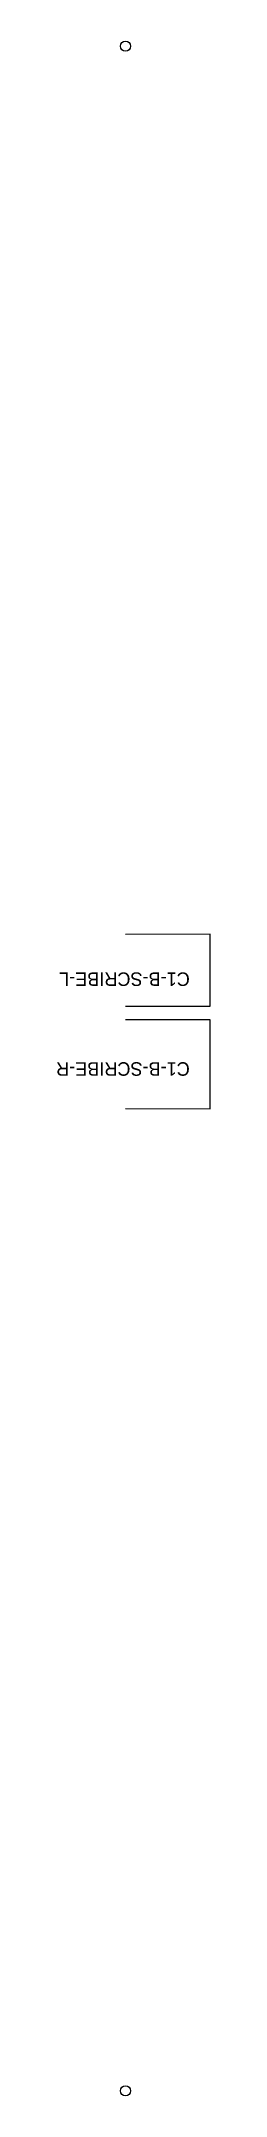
# Model space of a CAD drawing. Header units: millimetres. Extents: x -41 to 50, y 3 to 1217.
import ezdxf

# ---------------------------------------------------------------- set-up
doc = ezdxf.new("R2010")
doc.units = ezdxf.units.MM
for name, color, linetype in [('LABEL', 8, 'CONTINUOUS'), ('OUTLINE_OPEN', 7, 'CONTINUOUS'), ('TILE_REG', 6, 'CONTINUOUS')]:
    doc.layers.add(name, color=color, linetype=linetype)

msp = doc.modelspace()

# ---------------------------------------------------------------- linework, layer by layer
at = {"layer": 'OUTLINE_OPEN'}
for points in [[(0, 646.781016), (50, 646.781016), (50, 689.338095), (0, 689.147619)], [(0, 586.290476), (50, 586.1), (50, 638.781016), (0, 638.781016)]]:
    msp.add_lwpolyline(points, dxfattribs=at)
at = {"layer": 'TILE_REG'}
for centre in [(0, 1214), (0, 6)]:
    msp.add_circle(centre, 3, dxfattribs=at)

# ---------------------------------------------------------------- texts
at = {"layer": 'LABEL'}
for s, p in [('C1-B-SCRIBE-L', (38, 666.781016)), ('C1-B-SCRIBE-R', (38, 613.719048))]:
    msp.add_text(s, height=8, rotation=180, dxfattribs=at).set_placement(p)

doc.saveas('drawing.dxf')
